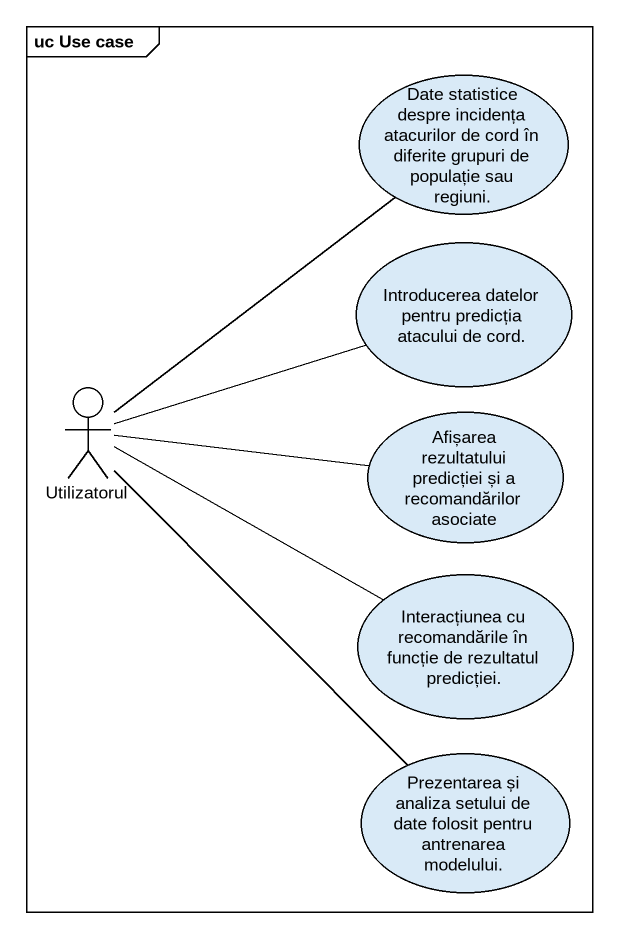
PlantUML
@startuml
mainframe uc Use case
usecase "Date statistice despre incidența atacurilor de cord în diferite grupuri de populație sau regiuni." as Date_statistice_despre
usecase "Introducerea datelor pentru predicția atacului de cord." as Introducerea_datelor_pentru
actor Utilizatorul
usecase "Afișarea rezultatului predicției și a recomandărilor asociate" as Afișarea_rezultatului
usecase "Interacțiunea cu recomandările în funcție de rezultatul predicției." as Interacțiunea_cu
usecase "Prezentarea și analiza setului de date folosit pentru antrenarea modelului." as Prezentarea_și_analiza
Utilizatorul -up- Date_statistice_despre
Utilizatorul -right- Introducerea_datelor_pentru
Utilizatorul -right- Afișarea_rezultatului
Utilizatorul -right- Interacțiunea_cu
Utilizatorul -- Prezentarea_și_analiza
@enduml
